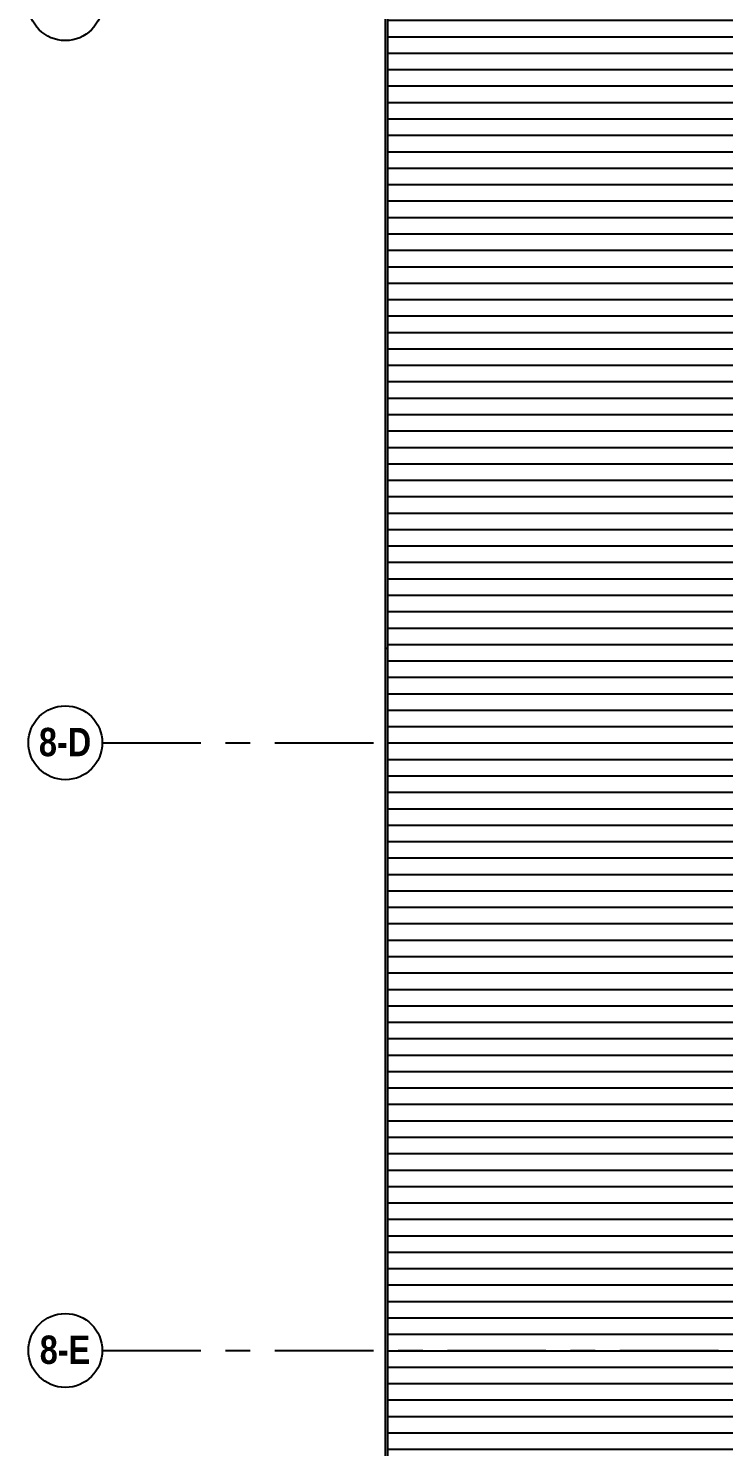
# Model space of a CAD drawing. Header units: millimetres. Extents: x -92759 to 184353, y -15225 to 86714.
# Drawn here: x 43628 to 52090, y 43770 to 61040 of the extents above; entities that cross this region are included whole.
import ezdxf

# ---------------------------------------------------------------- set-up
doc = ezdxf.new("R2010")
doc.units = ezdxf.units.MM
doc.linetypes.add('IDA - Grid Line', pattern=[2100, 1200, -300, 300, -300])
for name, color, linetype in [('0-1', 9, 'Continuous'), ('A-_WALL----_E', 8, 'Continuous'), ('S-_ANOTGRID_E', 8, 'Continuous')]:
    doc.layers.add(name, color=color, linetype=linetype)
doc.layers.add('A-_ROOFPATT_H-1', color=7, linetype='Continuous', true_color=0x787878)
doc.layers.add('S-_ANOTGRID_E-1', color=9, linetype='IDA - Grid Line', true_color=0x808080)
doc.styles.add('Arial Narrow_B', font='ARIALNB.TTF', dxfattribs={"height": 345})

# ---------------------------------------------------------------- blocks, each defined once
blk = doc.blocks.new('Grid - 3_0mm Dia-7015051-BLK8_RHH_2ND STOREY PLAN')
at = {"layer": 'S-_ANOTGRID_E'}
blk.add_circle((0, 0), 3, dxfattribs=at)
blk = doc.blocks.new('A$C3019c3af')
at = {"layer": 'A-_ROOFPATT_H-1'}
h = blk.add_hatch(dxfattribs=at)
h.set_pattern_fill('FP_12', color=256, style=0, pattern_type=2)
h.set_pattern_definition([(0, (-11670.95, 40338.3), (0, 200), [])])
h.paths.add_polyline_path([(-30425, -2600), (-30425, 28600), (-34700, 28600), (-34700, -2600)])
at = {"layer": 'A-_WALL----_E'}
for p, q in [((-34725, -2625), (-34725, 28625)), ((-34700, 28600), (-34700, -2600)), ((-34725, 20750), (-34700, 20750))]:
    blk.add_line(p, q, dxfattribs=at)
at = {"layer": 'S-_ANOTGRID_E-1'}
for p, q in [((-38173.1, 19600), (13784.7, 19600)), ((-38173.1, 12200), (13784.7, 12200))]:
    blk.add_line(p, q, dxfattribs=at)
at = {"layer": 'S-_ANOTGRID_E', "xscale": 149.9999999999999, "yscale": 149.9999999999999, "zscale": 149.9999999999999, "rotation": 269.9999999999996}
for p in [(-38623.1, 28600), (-38623.1, 19600), (-38623.1, 12200)]:
    blk.add_blockref('Grid - 3_0mm Dia-7015051-BLK8_RHH_2ND STOREY PLAN', p, dxfattribs=at)
at = {"layer": 'S-_ANOTGRID_E', "char_height": 345, "attachment_point": 1, "style": 'Arial Narrow_B'}
for s, insert, width in [('8-D', (-38944.9, 19781.4), 757.595), ('8-E', (-38934.4, 12381.4), 733.544)]:
    blk.add_mtext(s, dxfattribs=dict(at, insert=insert, width=width))

msp = doc.modelspace()

# ---------------------------------------------------------------- block references
at = {"layer": '0-1'}
msp.add_blockref('A$C3019c3af', (82701, 32741), dxfattribs=at)

doc.saveas('drawing.dxf')
